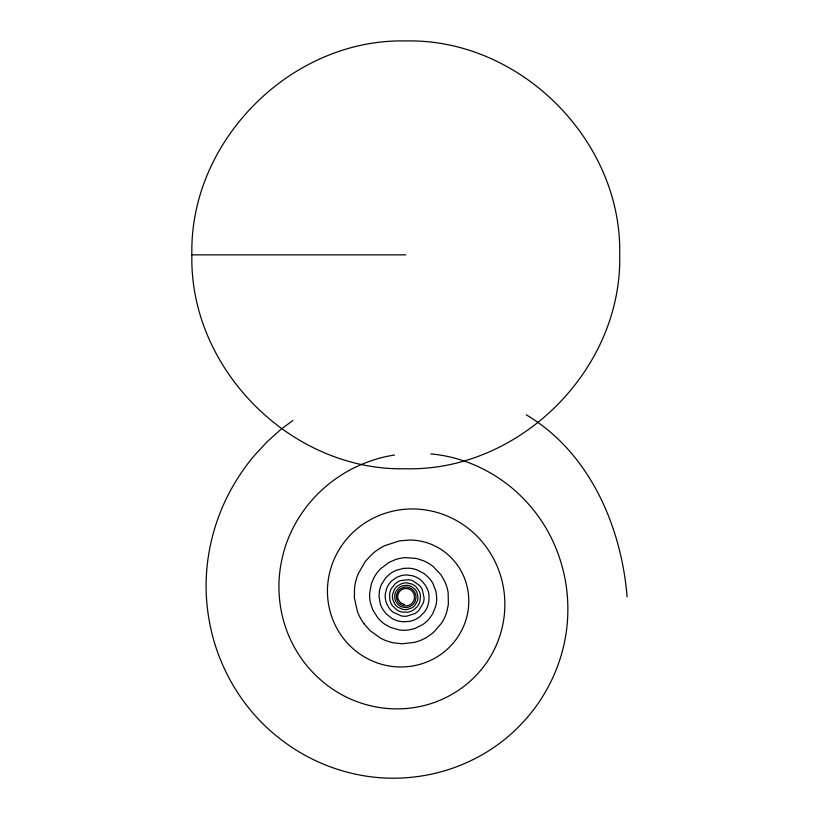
<?xml version="1.0" encoding="UTF-8"?>
<svg xmlns="http://www.w3.org/2000/svg" width="819" height="819" viewBox="0 0 819 819"><rect width="100%" height="100%" fill="white"/><g stroke="black" fill="none" stroke-linecap="round" stroke-linejoin="round"><path stroke-width="1.23" d="M191.881 254.863C189.25 140.561 291.492 38.319 405.784 40.95C520.085 38.319 622.327 140.561 619.696 254.863C622.327 369.154 520.085 471.396 405.784 468.765C291.492 471.396 189.25 369.154 191.881 254.863L405.784 254.863M292.833 420.546L281.081 429.207L267.035 441.83L254.207 455.733A208.906 208.906 0 0 0 223.966 503.654C211.23 532.002 204.955 563.165 206.265 594.236A200.901 200.901 0 0 0 216.103 647.87C225.553 676.166 241.38 702.262 262.5 723.372A192.936 192.936 0 0 0 304.146 754.821C329.084 768.642 357.074 776.811 385.585 778.05A184.203 184.203 0 0 0 435.104 773.341C461.486 767.014 486.404 754.77 507.227 737.325A175.276 175.276 0 0 0 538.933 702.292C553.368 680.968 563.001 656.449 566.431 630.896A166.298 166.298 0 0 0 566.257 586.128C562.745 561.998 553.849 538.697 539.967 518.632A157.453 157.453 0 0 0 511.322 487.438C493.519 472.809 472.481 462.172 450.01 456.982A148.843 148.843 0 0 0 430.814 453.89M394.492 455.047C378.173 457.504 362.428 463.083 347.993 471.048A140.571 140.571 0 0 0 317.885 493.816C303.399 508.364 292.188 526.115 285.657 545.608A132.668 132.668 0 0 0 279.074 580.589C278.184 599.928 281.593 619.44 289.383 637.182A125.184 125.184 0 0 0 306.951 665.796C318.581 679.883 333.333 691.338 350.01 698.812A118.12 118.12 0 0 0 380.415 707.677C397.471 710.145 415.038 708.814 431.439 703.47A111.486 111.486 0 0 0 458.312 690.407C471.805 681.326 483.251 669.266 491.328 655.128A105.272 105.272 0 0 0 501.852 628.961C505.538 614.055 505.907 598.351 502.6 583.343A99.457 99.457 0 0 0 493.376 558.333C486.506 545.556 476.801 534.326 464.967 525.911A94.042 94.042 0 0 0 442.639 514.24C429.709 509.643 415.776 507.923 402.139 509.531A88.984 88.984 0 0 0 379.054 515.53C367.066 520.515 356.204 528.163 347.645 537.95A84.275 84.275 0 0 0 335.258 556.828C329.996 567.956 327.231 580.231 327.446 592.546A79.883 79.883 0 0 0 330.743 613.687C334.132 624.856 339.998 635.247 347.983 643.775A75.788 75.788 0 0 0 363.769 656.551C373.259 662.254 384.009 665.837 395.055 666.748A71.98 71.98 0 0 0 414.312 665.683C424.641 663.656 434.49 659.315 442.854 652.917A68.417 68.417 0 0 0 455.753 639.885C461.732 631.859 465.919 622.522 467.731 612.673A65.1 65.1 0 0 0 468.509 595.239C467.608 585.749 464.598 576.494 459.582 568.376A62.009 62.009 0 0 0 448.996 555.569C442.291 549.447 434.234 544.83 425.511 542.301A59.111 59.111 0 0 0 409.828 540.018L399.303 540.888L384.725 545.669A56.398 56.398 0 0 0 372.174 554.094L365.284 561.455L358.026 574.17A53.87 53.87 0 0 0 354.535 588.185L354.371 597.819L357.391 611.486A51.495 51.495 0 0 0 363.912 623.658M404.617 604.596L400.696 602.866L398.177 599.365A8.139 8.139 0 0 1 397.737 597.194A7.995 7.995 0 0 1 397.788 595.7A8.272 8.272 0 0 1 399.518 591.615L401.156 590.059A8.466 8.466 0 0 1 404.658 588.615L406.971 588.574A8.589 8.589 0 0 1 410.585 589.885L412.356 591.42A8.753 8.753 0 0 1 414.199 594.891L414.475 597.266A8.907 8.907 0 0 1 413.493 601.126L412.08 603.112A9.07 9.07 0 0 1 408.691 605.354L406.275 605.886A9.234 9.234 0 0 1 402.18 605.261L399.989 604.002A9.408 9.408 0 0 1 397.328 600.726L396.539 598.29A9.582 9.582 0 0 1 396.775 594L397.85 591.605A9.767 9.767 0 0 1 400.962 588.533L403.409 587.458A9.961 9.961 0 0 1 407.862 587.264L410.442 588.134A10.156 10.156 0 0 1 413.943 591.042L415.294 593.468A10.35 10.35 0 0 1 415.939 598.054L415.305 600.808A10.555 10.555 0 0 1 412.653 604.729L410.288 606.367A10.77 10.77 0 0 1 405.6 607.514L402.682 607.135A10.985 10.985 0 0 1 398.351 604.791L396.406 602.497A11.21 11.21 0 0 1 394.748 597.757L394.85 594.696A11.476 11.476 0 0 1 396.273 590.837L399.017 587.725A11.712 11.712 0 0 1 402.743 585.78L406.951 585.309A11.968 11.968 0 0 1 411.097 586.394M411.097 586.394L414.609 588.922A12.224 12.224 0 0 1 417.004 592.587L417.925 596.918A12.49 12.49 0 0 1 417.219 601.341L414.957 605.241A12.766 12.766 0 0 1 411.384 608.107L406.982 609.51A13.043 13.043 0 0 1 402.313 609.223L398.024 607.258A13.339 13.339 0 0 1 394.676 603.838L392.772 599.406A13.647 13.647 0 0 1 392.588 594.522L394.185 589.844A13.964 13.964 0 0 1 397.41 586.015L401.832 583.578A14.292 14.292 0 0 1 406.91 582.882L411.947 584.07A14.629 14.629 0 0 1 416.267 587.039L419.267 591.4A14.977 14.977 0 0 1 420.505 596.621L419.789 601.996A15.346 15.346 0 0 1 417.137 606.818L412.889 610.401A15.725 15.725 0 0 1 407.555 612.233L401.863 612.028A16.114 16.114 0 0 1 396.56 609.756L392.373 605.681A16.523 16.523 0 0 1 389.905 600.296L389.537 594.318A16.943 16.943 0 0 1 391.369 588.533L395.208 583.732A17.383 17.383 0 0 1 400.593 580.589L408.415 579.709A17.895 17.895 0 0 1 413.073 580.917L419.635 585.636A18.376 18.376 0 0 1 422.348 589.762L424.078 597.88A18.878 18.878 0 0 1 423.3 602.886L419.021 610.268A19.4 19.4 0 0 1 414.967 613.544L406.613 616.216A19.943 19.943 0 0 1 401.269 615.908L393.059 612.172A20.506 20.506 0 0 1 389.199 608.251L386.517 603.378L385.524 599.733A21.099 21.099 0 0 1 385.288 594.072L386.609 588.513L388.36 585.042A21.724 21.724 0 0 1 392.096 580.558L396.949 577.231L400.696 575.798A22.369 22.369 0 0 1 406.644 574.958L412.643 575.777L416.492 577.272A23.045 23.045 0 0 1 421.621 580.743L425.634 585.524L427.538 589.322A23.751 23.751 0 0 1 429.043 595.526L428.808 601.955L427.631 606.183A24.498 24.498 0 0 1 424.488 611.967L419.86 616.717L416.032 619.133A25.276 25.276 0 0 1 409.623 621.375L402.794 621.795L398.188 620.997A26.085 26.085 0 0 1 391.728 618.263L386.21 613.851L383.241 610.053A26.945 26.945 0 0 1 380.19 603.49L379.023 596.273L379.392 591.308A27.846 27.846 0 0 1 381.613 584.162L385.718 577.835L389.455 574.283A28.788 28.788 0 0 1 396.109 570.341L403.654 568.345L408.988 568.212A29.791 29.791 0 0 1 416.82 569.819L423.996 573.525L428.173 577.129A30.835 30.835 0 0 1 433.077 583.804L436.005 591.635L436.701 597.307A31.941 31.941 0 0 1 435.821 605.845L432.627 613.892L429.217 618.734A33.108 33.108 0 0 1 422.604 624.672L414.547 628.634L408.548 629.995A34.337 34.337 0 0 1 399.334 629.954L390.376 627.385L384.828 624.252A35.637 35.637 0 0 1 377.764 617.802L372.665 609.592L370.567 603.306A37.009 37.009 0 0 1 369.635 593.417L371.427 583.537L374.201 577.231A38.473 38.473 0 0 1 380.374 568.959L388.656 562.602L395.188 559.684A40.008 40.008 0 0 1 405.722 557.616L416.554 558.497L423.638 560.8A41.646 41.646 0 0 1 433.2 566.564L440.95 574.805L444.799 581.541A43.376 43.376 0 0 1 448.157 592.69L448.372 604.463L446.642 612.366A45.229 45.229 0 0 1 441.441 623.32L433.374 632.575L426.494 637.469A47.185 47.185 0 0 1 414.803 642.311L402.078 643.816L393.325 642.792A49.273 49.273 0 0 1 380.886 638.339L369.973 630.589L363.912 623.658M526.197 414.772C589.393 452.364 621.283 525.921 627.119 596.877"/></g></svg>
